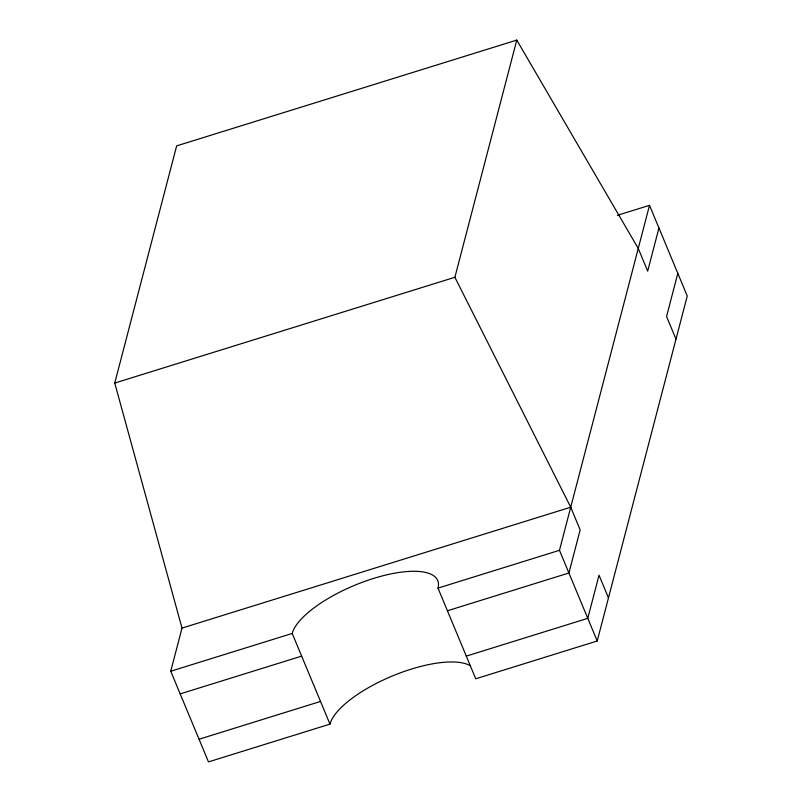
<?xml version="1.0" encoding="UTF-8"?>
<svg xmlns="http://www.w3.org/2000/svg" width="802" height="802" viewBox="0 0 802 802"><rect width="100%" height="100%" fill="white"/><g stroke="black" fill="none" stroke-linecap="round" stroke-linejoin="round"><path stroke-width="1.2" d="M470.193 665.65A78.646 27.539 -22.6 0 0 392.148 676.076A78.646 27.539 -22.6 0 0 329.973 724.116L208.49 761.9L170.746 671.224L182.004 628.096L114.746 383.065L176.651 145.884L516.779 40.1L638.252 248.45L647.685 271.126L658.943 227.999M447.436 610.773L568.909 572.999L580.157 529.871L570.723 507.205L454.884 277.281L516.779 40.1M170.746 671.224L292.219 633.44A78.646 27.539 -22.6 0 1 373.552 578.432A78.646 27.539 -22.6 0 1 437.992 588.107L475.736 678.783L597.219 640.998L559.475 550.322L649.51 205.332L617.35 215.327M677.82 273.342L666.562 316.459L675.996 339.136M597.219 640.998L687.254 296.008L649.51 205.332M114.746 383.065L454.884 277.281M182.004 628.096L570.723 507.205M437.992 588.107L559.475 550.322M180.179 693.89L301.662 656.116M199.056 739.233L320.529 701.449M466.303 656.116L587.776 618.332L599.034 575.204L608.467 597.881M292.219 633.44L329.973 724.116"/></g></svg>
